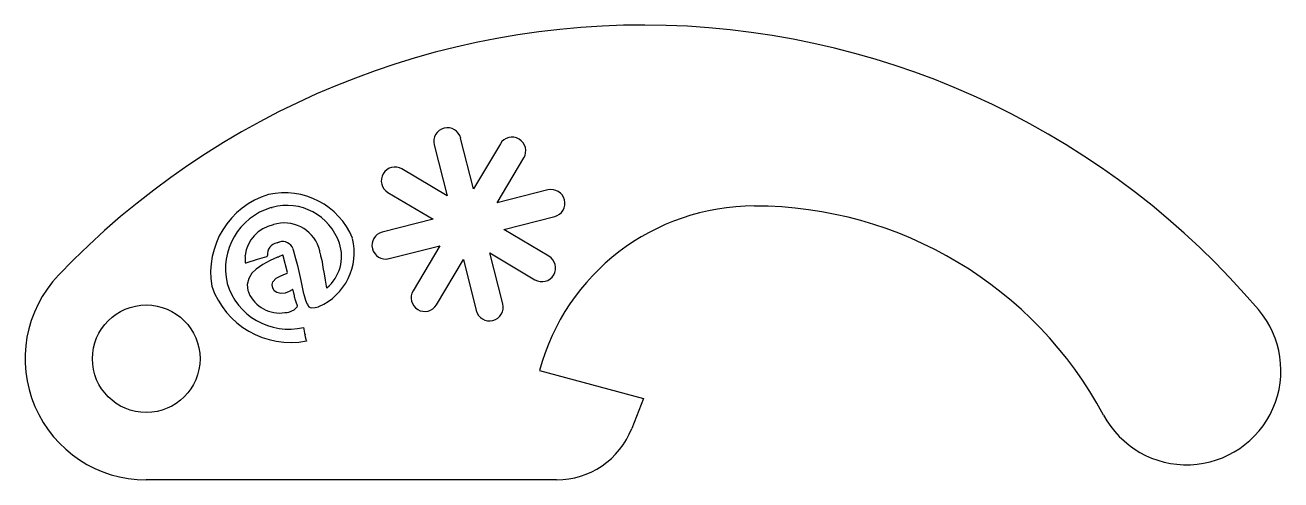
# Model space of a CAD drawing. Extents: x -4.84 to -3, y 6.48 to 7.15.
import ezdxf

# ---------------------------------------------------------------- set-up
doc = ezdxf.new("R2010")
doc.units = 0
doc.layers.get('0').update_dxf_attribs({"linetype": 'CONTINUOUS'})

msp = doc.modelspace()

# ---------------------------------------------------------------- linework, layer by layer
at = {"color": 7, "linetype": 'CONTINUOUS'}
for p, q in [((-4.1841, 6.9075), (-4.2031, 6.9819)), ((-4.2418, 6.972), (-4.2229, 6.8976)), ((-4.145, 6.9735), (-4.1841, 6.9075)), ((-4.1498, 6.8871), (-4.1106, 6.953)), ((-4.2229, 6.8976), (-4.2889, 6.9368)), ((-4.0754, 6.906), (-4.1498, 6.8871)), ((-4.3093, 6.9025), (-4.2433, 6.8633)), ((-4.4801, 6.8802), (-4.4786, 6.8806)), ((-4.4767, 6.8553), (-4.4773, 6.8551)), ((-4.4764, 6.8554), (-4.4767, 6.8553)), ((-4.472, 6.8565), (-4.4764, 6.8554)), ((-4.2433, 6.8633), (-4.3177, 6.8443)), ((-4.1399, 6.8483), (-4.0655, 6.8672)), ((-4.0739, 6.8091), (-4.1399, 6.8483)), ((-4.4715, 6.8287), (-4.4703, 6.829)), ((-4.4482, 6.8198), (-4.4479, 6.8186)), ((-4.3078, 6.8056), (-4.2335, 6.8245)), ((-4.2335, 6.8245), (-4.2727, 6.7585)), ((-4.1414, 6.7396), (-4.1603, 6.8139)), ((-4.1603, 6.8139), (-4.0944, 6.7747)), ((-4.4635, 6.8106), (-4.468, 6.8085)), ((-4.4562, 6.7854), (-4.4624, 6.8099)), ((-4.2383, 6.7381), (-4.1991, 6.8041)), ((-4.1991, 6.8041), (-4.1802, 6.7297)), ((-4.4565, 6.7844), (-4.4562, 6.7854)), ((-4.4022, 6.7831), (-4.404, 6.7926)), ((-4.4778, 6.763), (-4.4781, 6.7642)), ((-4.4464, 6.753), (-4.448, 6.7595)), ((-4.4331, 6.7564), (-4.4319, 6.7514)), ((-4.4111, 6.7353), (-4.4102, 6.7355)), ((-4.0879, 6.6417), (-3.9358, 6.6008)), ((-3.9358, 6.6008), (-3.9529, 6.557)), ((-4.0629, 6.4819), (-4.6628, 6.4819))]:
    msp.add_line(p, q, dxfattribs=at)
at = {"color": 7, "linetype": 'CONTINUOUS', "flags": 128}
for points in [[(-4.4703, 6.829), (-4.4692, 6.8295), (-4.4683, 6.8298)], [(-4.4479, 6.8186), (-4.4444, 6.8056), (-4.4417, 6.7954)], [(-4.4087, 6.8138), (-4.4089, 6.8155), (-4.4091, 6.8168)], [(-4.4076, 6.8106), (-4.4081, 6.8124), (-4.4087, 6.8138)], [(-4.5184, 6.8102), (-4.5183, 6.8078), (-4.5182, 6.8059)], [(-4.5182, 6.8008), (-4.5183, 6.8002), (-4.5182, 6.7999), (-4.5181, 6.7996), (-4.5178, 6.7995), (-4.5174, 6.7995), (-4.5169, 6.7996)], [(-4.5182, 6.8059), (-4.5182, 6.805), (-4.5181, 6.8043)], [(-4.5181, 6.8043), (-4.5181, 6.8023), (-4.5182, 6.8008)], [(-4.5169, 6.7996), (-4.5, 6.8049), (-4.4866, 6.8088)], [(-4.4709, 6.8075), (-4.4817, 6.8026), (-4.4923, 6.7972), (-4.502, 6.7904), (-4.5082, 6.7841), (-4.513, 6.7765), (-4.5151, 6.7679), (-4.5142, 6.7591)], [(-4.468, 6.8085), (-4.4696, 6.8079), (-4.4709, 6.8075)], [(-4.4417, 6.7954), (-4.4366, 6.7736), (-4.4331, 6.7564)], [(-4.4068, 6.8077), (-4.4073, 6.8093), (-4.4076, 6.8106)], [(-4.404, 6.7926), (-4.4053, 6.8011), (-4.4068, 6.8077)], [(-4.4781, 6.7642), (-4.4786, 6.7678), (-4.4777, 6.7714), (-4.4728, 6.7769), (-4.4662, 6.7804), (-4.4594, 6.7833)], [(-4.4594, 6.7833), (-4.4577, 6.7838), (-4.4565, 6.7844)], [(-4.3986, 6.7626), (-4.4009, 6.774), (-4.4022, 6.7831)], [(-4.5142, 6.7591), (-4.5135, 6.757), (-4.513, 6.7553)], [(-4.4598, 6.755), (-4.4658, 6.7547), (-4.4717, 6.7561), (-4.4757, 6.7587), (-4.4778, 6.763)], [(-4.4493, 6.7598), (-4.4536, 6.7574), (-4.4572, 6.7559)], [(-4.448, 6.7595), (-4.4482, 6.76), (-4.4484, 6.7602), (-4.4486, 6.7604), (-4.4488, 6.7604), (-4.4489, 6.7603), (-4.4491, 6.7603), (-4.4493, 6.7598)], [(-4.4572, 6.7559), (-4.4586, 6.7554), (-4.4598, 6.755)], [(-4.4459, 6.7497), (-4.4462, 6.7516), (-4.4464, 6.753)], [(-4.445, 6.7465), (-4.4455, 6.7483), (-4.4459, 6.7497)], [(-4.4416, 6.7364), (-4.4437, 6.7419), (-4.445, 6.7465)], [(-4.4319, 6.7514), (-4.4299, 6.745), (-4.428, 6.7401)], [(-4.4272, 6.7394), (-4.4266, 6.737), (-4.4251, 6.7352), (-4.423, 6.734), (-4.4206, 6.7336), (-4.4158, 6.734), (-4.4111, 6.7353)], [(-4.4601, 6.7266), (-4.4569, 6.7269), (-4.4544, 6.7274)], [(-4.4544, 6.7274), (-4.4467, 6.7308), (-4.4419, 6.7353)], [(-4.4419, 6.7353), (-4.4416, 6.7359), (-4.4416, 6.7364)], [(-4.4288, 6.6871), (-4.4297, 6.6909), (-4.4305, 6.6939)], [(-4.4286, 6.6853), (-4.4285, 6.6851), (-4.4284, 6.685), (-4.4284, 6.685), (-4.4284, 6.685), (-4.4284, 6.685), (-4.4284, 6.685), (-4.4284, 6.685), (-4.4284, 6.685), (-4.4284, 6.685), (-4.4284, 6.6851), (-4.4283, 6.6853), (-4.4288, 6.6871)]]:
    msp.add_lwpolyline(points, dxfattribs=at)
at = {"color": 7, "linetype": 'CONTINUOUS'}
msp.add_circle((-4.6628, 6.6591), 0.0787, dxfattribs=at)
for centre, radius, start, end in [((-3.9364, 5.9661), 1.1811, 40.3664, 136.3487), ((-4.2224, 6.9769), 0.02, 14.2776, 194.2776), ((-4.1278, 6.9632), 0.02, 329.2776, 149.2776), ((-4.2991, 6.9196), 0.02, 59.2776, 239.2776), ((-4.0705, 6.8866), 0.02, 284.2776, 104.2776), ((-4.4494, 6.7852), 0.1192, 106.8716, 189.6457), ((-4.4606, 6.7942), 0.1077, 22.4138, 102.573), ((-4.4537, 6.7908), 0.0932, 106.4617, 193.2884), ((-4.4574, 6.802), 0.0814, 18.7359, 105.1643), ((-3.7736, 6.5571), 0.3255, 89.9669, 164.9321), ((-3.7737, 6.303), 0.5795, 28.1814, 89.9669), ((-4.4657, 6.8033), 0.0531, 102.5746, 172.5721), ((-4.4608, 6.8046), 0.0531, 13.3406, 102.1172), ((-4.445, 6.8146), 0.0864, 293.691, 13.8063), ((-4.3128, 6.825), 0.02, 104.2776, 284.2776), ((-4.4687, 6.8119), 0.017, 99.3557, 186.3458), ((-4.4633, 6.8146), 0.016, 18.8223, 108.248), ((-4.4379, 6.8089), 0.0607, 310.3343, 18.5066), ((-4.4866, 6.8098), 0.00102, 272.4563, 9.1964), ((-4.4632, 6.8098), 0.000841, 9.4294, 108.6431), ((-4.0842, 6.7919), 0.02, 239.2776, 59.2776), ((-4.6628, 6.6591), 0.1772, 136.3487, 270), ((-4.452, 6.8045), 0.1215, 198.8656, 281.0976), ((-4.4546, 6.7962), 0.0938, 196.6122, 283.5155), ((-4.2555, 6.7483), 0.02, 149.2776, 329.2776), ((-4.4679, 6.7753), 0.0493, 203.8908, 279.0486), ((-4.4273, 6.7401), 0.000713, 179.9838, 279.8144), ((-4.1608, 6.7346), 0.02, 194.2776, 14.2776), ((-3.1414, 6.6418), 0.1378, 208.1814, 40.3664), ((-4.3743, 6.7108), 0.0586, 185.7003, 196.7446), ((-4.0629, 6.6), 0.1181, 270, 338.6372)]:
    msp.add_arc(centre, radius, start, end, dxfattribs=at)

doc.saveas('drawing.dxf')
